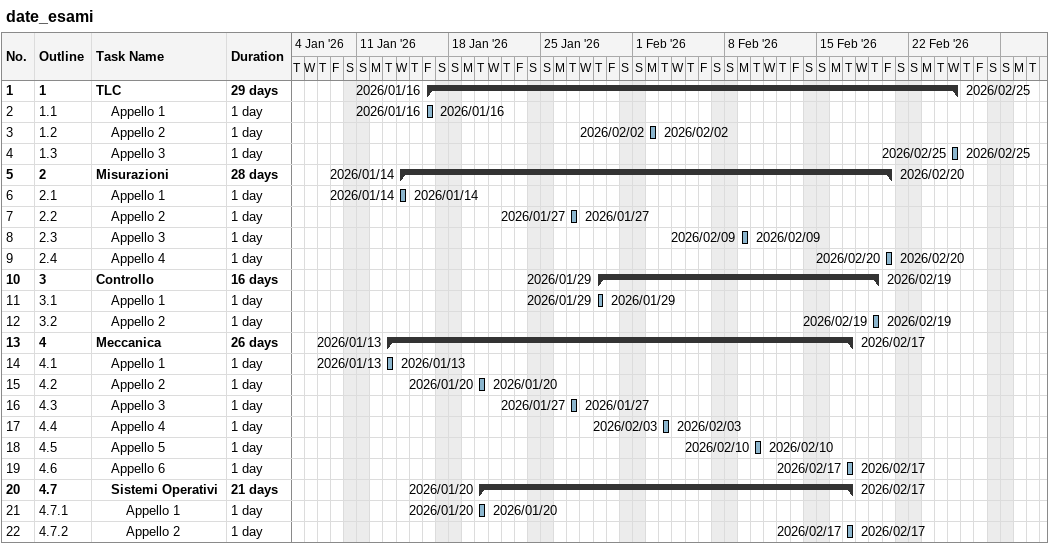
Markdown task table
date_esami

| ID | WBS | Task | Duration | Start | Finish |
|---|---|---|---|---|---|
| 1 | 1 | **TLC** | 29d | 2026-01-16 | 2026-02-25 |
| 2 | 1.1 | Appello 1 | 1d | 2026-01-16 | 2026-01-16 |
| 3 | 1.2 | Appello 2 | 1d | 2026-02-02 | 2026-02-02 |
| 4 | 1.3 | Appello 3 | 1d | 2026-02-25 | 2026-02-25 |
| 5 | 2 | **Misurazioni** | 28d | 2026-01-14 | 2026-02-20 |
| 6 | 2.1 | Appello 1 | 1d | 2026-01-14 | 2026-01-14 |
| 7 | 2.2 | Appello 2 | 1d | 2026-01-27 | 2026-01-27 |
| 8 | 2.3 | Appello 3 | 1d | 2026-02-09 | 2026-02-09 |
| 9 | 2.4 | Appello 4 | 1d | 2026-02-20 | 2026-02-20 |
| 10 | 3 | **Controllo** | 16d | 2026-01-29 | 2026-02-19 |
| 11 | 3.1 | Appello 1 | 1d | 2026-01-29 | 2026-01-29 |
| 12 | 3.2 | Appello 2 | 1d | 2026-02-19 | 2026-02-19 |
| 13 | 4 | **Meccanica** | 26d | 2026-01-13 | 2026-02-17 |
| 14 | 4.1 | Appello 1 | 1d | 2026-01-13 | 2026-01-13 |
| 15 | 4.2 | Appello 2 | 1d | 2026-01-20 | 2026-01-20 |
| 16 | 4.3 | Appello 3 | 1d | 2026-01-27 | 2026-01-27 |
| 17 | 4.4 | Appello 4 | 1d | 2026-02-03 | 2026-02-03 |
| 18 | 4.5 | Appello 5 | 1d | 2026-02-10 | 2026-02-10 |
| 19 | 4.6 | Appello 6 | 1d | 2026-02-17 | 2026-02-17 |
| 20 | 4.7 | **Sistemi Operativi** | 21d | 2026-01-20 | 2026-02-17 |
| 21 | 4.7.1 | Appello 1 | 1d | 2026-01-20 | 2026-01-20 |
| 22 | 4.7.2 | Appello 2 | 1d | 2026-02-17 | 2026-02-17 |
